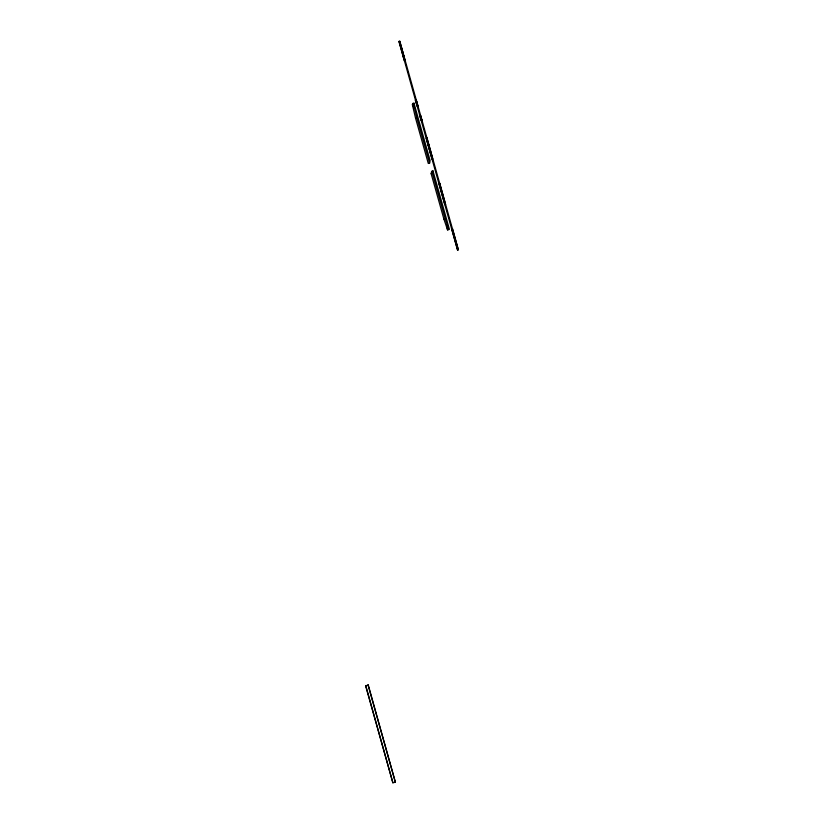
<?xml version="1.0" encoding="UTF-8"?>
<svg xmlns="http://www.w3.org/2000/svg" width="824" height="824" viewBox="0 0 824 824"><rect width="100%" height="100%" fill="white"/><g stroke="black" fill="none" stroke-linecap="round" stroke-linejoin="round"><path stroke-width="1.24" d="M412.391 104.751L412.659 103.494L413.978 103.185L430.128 160.639L429.603 163.131L428.284 163.451L415.533 118.09L412.391 104.751L413.71 104.432L413.978 103.185M431.127 173.699L431.663 171.207L432.981 170.898L449.132 228.351L448.864 229.597L447.556 229.906L443.889 219.06L431.127 173.699L432.446 173.39L432.981 170.898M447.556 229.906L446.793 224.993M365.66 686.042L368.256 684.95L395.366 782.203L392.873 782.8L365.66 686.042L368.256 684.95M392.873 782.8L365.763 685.537M398.981 41.416L399.764 41.2L458.34 249.785L457.557 250.002L398.981 41.416L404.388 60.945L405.181 60.719L399.764 41.2M400.928 48.462L401.71 48.235M401.947 52.118L402.73 51.902M402.606 54.497L403.389 54.271M403.008 55.96L403.791 55.733M403.41 57.422L404.203 57.206M416.202 100.034L416.604 101.496L415.821 101.723L415.409 100.26L416.202 100.034L417.881 106.038L417.088 106.255L416.017 102.372L416.8 102.155L417.881 106.038M416.233 100.137L415.409 100.26M420.302 114.608L420.57 115.607L419.787 115.834L419.478 114.732L420.302 114.608L421.847 120.139L421.064 120.366L420.086 116.843L420.868 116.627L421.847 120.139M428.14 145.22L428.933 144.993M429.16 148.887L429.943 148.66M429.819 151.256L430.602 151.039M430.221 152.718L431.014 152.502M430.633 154.191L431.416 153.964M431.601 157.703L432.394 157.487M415.533 118.09L416.841 117.781L429.603 163.131M443.889 219.06L445.197 218.751L448.864 229.597M432.446 173.39L445.197 218.751M412.659 103.494L414.039 108.387M368.153 685.444L395.366 782.203M458.34 249.785L452.489 228.681L451.707 228.897L457.557 250.002M413.71 104.432L416.841 117.781M426.976 137.958L426.193 138.185L432.044 159.29L432.827 159.073L426.976 137.958M439.738 183.319L438.945 183.546L444.795 204.651L445.588 204.424L439.738 183.319"/></g></svg>
